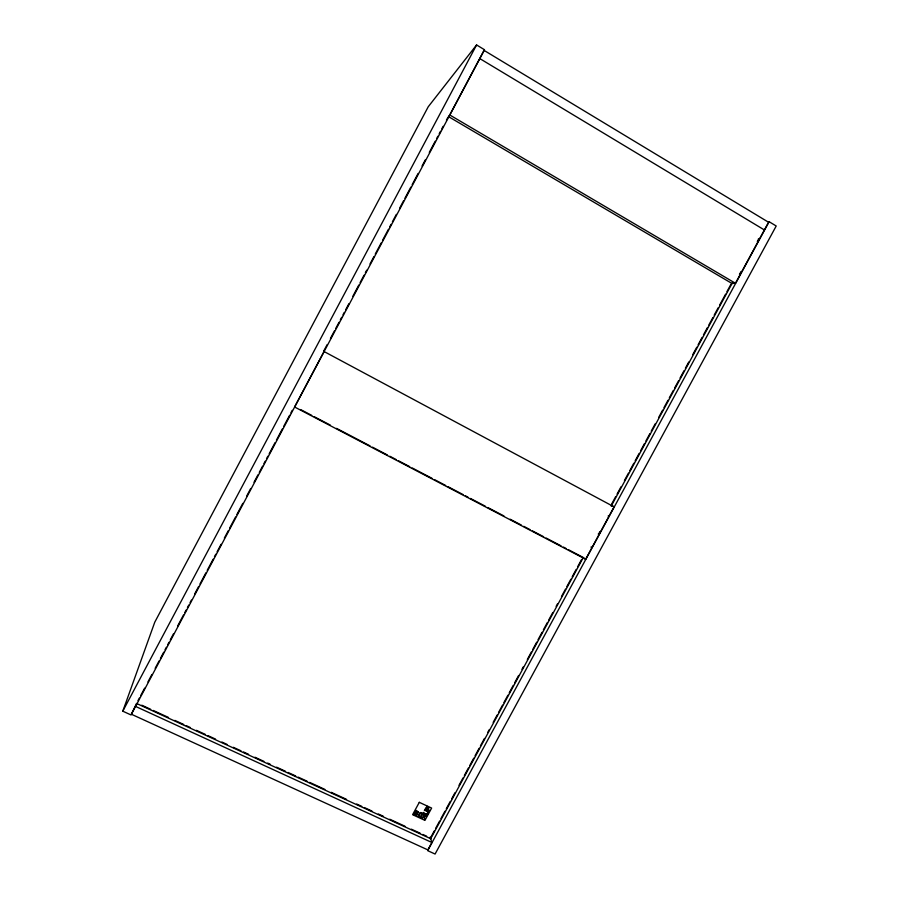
<?xml version="1.0" encoding="UTF-8"?>
<svg xmlns="http://www.w3.org/2000/svg" width="899" height="899" viewBox="0 0 899 899"><rect width="100%" height="100%" fill="white"/><g stroke="black" fill="none" stroke-linecap="round" stroke-linejoin="round"><path stroke-width="1.35" d="M430.194 837.16L431.891 842.498L427.868 849.903L131.366 714.233L136.401 703.748M122.792 711.188L154.774 622.175L428.239 106.756L476.582 44.95L484.482 49.726L131.018 714.952L122.792 711.188L476.582 44.95M138.03 700.568L139.345 698.085M140.671 695.612L144.615 688.162M147.919 681.959L151.864 674.52M155.167 668.317L159.123 660.877M160.438 658.394L163.73 652.202M165.045 649.719L166.371 647.235M167.686 644.752L169.001 642.279M170.316 639.796L173.619 633.593M177.564 626.154L183.497 614.995M184.823 612.511L186.138 610.028M187.453 607.544L188.768 605.072M190.094 602.588L191.408 600.105M194.701 593.902L198.657 586.463M199.971 583.979L205.905 572.82M207.22 570.337L213.153 559.178M214.468 556.695L215.794 554.222M217.108 551.739L221.064 544.3M224.357 538.096L228.312 530.657M229.627 528.174L235.56 517.015M236.875 514.531L242.809 503.361M246.764 495.922L250.72 488.483M254.012 482.28L257.968 474.841M259.283 472.357L262.575 466.154M263.89 463.682L265.216 461.198M266.531 458.715L267.846 456.231M269.172 453.759L275.094 442.589M276.42 440.117L282.342 428.947M283.668 426.474L289.602 415.304M290.916 412.832L292.231 410.349M323.865 350.812L327.157 344.609M330.45 338.417L334.406 330.967M335.72 328.495L339.024 322.292M340.339 319.808L341.654 317.325M342.969 314.852L344.295 312.369M345.609 309.885L348.902 303.682M352.858 296.243L358.791 285.084M360.106 282.601L364.061 275.161M365.376 272.678L366.702 270.194M369.995 263.991L373.95 256.552M375.265 254.069L381.198 242.91M382.513 240.426L388.447 229.267M389.761 226.784L391.076 224.312M392.402 221.828L396.347 214.389M399.65 208.186L403.595 200.747M404.921 198.263L410.854 187.104M412.169 184.621L418.102 173.462M422.047 166.012L425.351 159.808M429.295 152.369L435.228 141.21M436.554 138.727L437.869 136.243M439.184 133.771L440.499 131.288M441.825 128.804L443.14 126.332M446.432 120.129L447.747 117.645M324.056 351.576L294.602 407L585.642 559.268L614.084 506.867L611.545 505.474M449.77 114.982L484.078 50.4L768.578 222.267L735.461 283.275L732.022 283.5L448.343 116.533L449.77 114.982L735.461 283.275M430.216 838.385L434.228 830.979M435.566 828.518L439.589 821.113M440.926 818.641L444.949 811.235M446.286 808.763L450.309 801.369M451.646 798.896L454.995 792.727M459.007 785.321L463.03 777.916M464.367 775.444L468.39 768.038M469.728 765.577L473.751 758.172M475.088 755.699L479.111 748.294M480.448 745.833L484.46 738.427M487.809 732.258L489.157 729.786M493.169 722.38L497.192 714.975M498.529 712.514L502.552 705.108M503.889 702.636L507.901 695.23M509.25 692.769L513.262 685.364M514.599 682.892L518.622 675.486M521.971 669.317L523.308 666.844M527.331 659.439L531.343 652.033M532.691 649.572L536.703 642.167M538.04 639.695L542.063 632.289M543.401 629.828L547.424 622.423M548.761 619.95L552.784 612.545M556.133 606.375L557.47 603.914M561.493 596.509L565.505 589.103M566.842 586.631L570.865 579.226M572.202 576.765L576.225 569.359M577.563 566.887L581.586 559.481M611.725 503.946L615.736 496.54M617.085 494.079L621.097 486.674M624.445 480.504L628.468 473.099M629.806 470.627L633.829 463.221M635.166 460.76L639.178 453.354M640.526 450.882L644.538 443.477M645.875 441.004L649.898 433.61M651.236 431.138L655.259 423.732M658.607 417.563L662.619 410.158M663.968 407.685L667.979 400.28M669.317 397.819L673.34 390.413M674.677 387.941L678.7 380.535M680.037 378.074L684.06 370.669M685.398 368.197L688.746 362.027M692.758 354.622L696.781 347.216M698.118 344.755L702.141 337.35M703.479 334.877L707.502 327.472M708.839 325L712.862 317.605M714.199 315.133L718.211 307.728M719.56 305.255L725.583 294.153M726.92 291.681L730.943 284.275M430.441 839.149L583.069 557.931M611.196 506.126L732.359 282.882M135.524 706.4L431.891 842.498M141.784 705.198L150.684 709.289M153.235 710.457L168.495 717.469M174.844 720.402L183.744 724.493M186.295 725.662L190.105 727.415M196.465 730.336L205.365 734.438M207.916 735.607L215.535 739.113M221.896 742.035L226.986 744.372M233.347 747.305L240.977 750.811M243.517 751.98L248.607 754.317M254.956 757.239L263.868 761.341M267.677 763.094L270.217 764.262M276.577 767.184L285.477 771.275M288.028 772.455L295.659 775.961M298.198 777.129L307.098 781.22M309.638 782.388L324.899 789.412M331.259 792.334L346.52 799.357M356.689 804.032L361.78 806.369M364.32 807.538L371.95 811.044M378.31 813.977L383.401 816.314M389.75 819.236L405.011 826.26M411.371 829.181L420.271 833.272M422.822 834.441L426.632 836.194M136.502 703.434L430.688 838.7M300.581 409.551L311.739 415.383M314.223 416.687L330.338 425.115M336.541 428.362L370.028 445.882M372.501 447.185L387.379 454.973M389.863 456.265L396.066 459.513M398.549 460.805L409.708 466.648M412.18 467.952L432.026 478.324M434.509 479.628L445.668 485.471M448.151 486.764L463.03 494.551M465.502 495.855L467.986 497.147M470.469 498.451L485.348 506.238M487.831 507.53L503.946 515.97M510.149 519.206L521.308 525.05M523.791 526.353L529.994 529.59M532.466 530.893L543.625 536.737M546.109 538.029L560.987 545.817M563.471 547.109L565.954 548.412M568.426 549.705L583.316 557.492M323.606 351.295L614.084 506.867M479.751 58.559L764.397 229.964M584.092 558.088L585.642 559.268M591.171 546.839A2.281 0.775 -62.4 0 1 591.115 547.345M599.734 531.657A2.281 0.775 -62.1 0 1 599.217 532.826M598.644 533.669A2.281 0.775 -62.1 0 1 598.251 534.073M608.477 515.554A2.292 0.775 -61.8 0 1 608.23 516.183M740.709 271.756A2.394 0.753 -57 0 1 740.203 273.105M739.888 273.633A2.394 0.753 -57 0 1 739.45 274.24M758.453 238.662A2.405 0.753 -56.5 0 1 758.228 239.831M757.981 240.359A2.405 0.753 -56.5 0 1 757.295 241.404M428.373 812.325L427.924 813.719L426.542 814.427L423.036 812.943L423.339 812.393C427.081 816.685 430.452 810.752 424.384 810.449L424.688 809.898L427.542 811.224L428.373 812.325M422.463 814.134L422.339 814.977A5.473 5.102 -31.1 0 1 421.575 816.404L420.676 817.124A1.719 1.596 -31.3 0 1 419.664 817.247L418.72 816.809A1.764 1.652 -31.3 0 1 418.226 815.989L419.968 812.741A1.753 1.629 -31.3 0 1 420.99 812.606L422.103 813.224A1.719 1.596 -31.3 0 1 422.429 813.876L422.463 814.134M417.046 813.955L416.383 814.921L414.742 814.415L415.563 812.898L417.046 813.955M428.295 807.841L427.564 809.448L425.912 808.673L427.059 807.111L428.295 807.841M428.857 807.695L428.025 809.651L429.666 810.415L429.362 810.977L425.16 809.021L426.946 806.549A1.326 1.236 -31.8 0 1 427.8 806.493L428.857 807.695M418.833 815.213C421.417 820.427 422.676 808.639 418.833 815.213M418.552 812.269L417.271 813.381A1.135 1.056 -31.1 0 1 417.608 814.359L416.338 815.483L413.945 814.606L416.226 810.392L418.552 812.269M417.923 812.213L417.327 812.932L415.81 812.449L416.529 811.112L417.923 812.213M419.294 802.335L412.607 814.685L424.946 820.382L431.632 808.077L419.294 802.335M769.106 221.705L427.677 850.656L435.082 854.05L776.208 225.997L769.106 221.705M426.362 815.101L424.485 816.236L423.687 813.853L423.89 816.562L421.384 818.045L423.968 817.191L424.766 819.618L424.553 816.865L427.014 815.404L426.362 815.101"/></g></svg>
